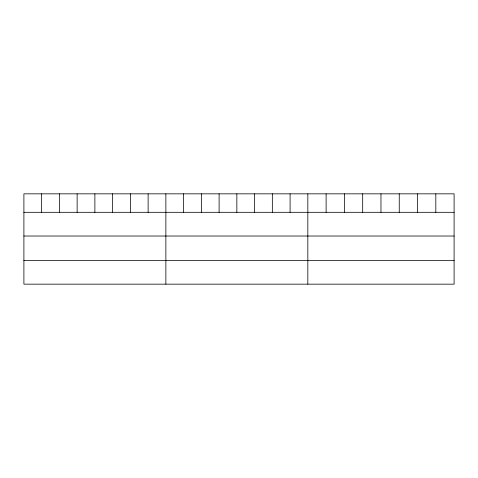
<?xml version="1.0" encoding="UTF-8"?>
<svg xmlns="http://www.w3.org/2000/svg" width="478" height="478" viewBox="0 0 478 478"><rect width="100%" height="100%" fill="white"/><g stroke="black" fill="none" stroke-linecap="round" stroke-linejoin="round"><path stroke-width="0.72" d="M454.1 212.31L454.1 284.165L23.9 284.165L23.9 193.835L454.1 193.835L454.1 212.31L23.9 212.31M23.9 236.024L454.1 236.024M23.9 260.45L454.1 260.45M435.817 193.835L435.817 212.31M417.533 193.835L417.533 212.31M399.25 193.835L399.25 212.31M380.966 193.835L380.966 212.31M362.683 193.835L362.683 212.31M344.399 193.835L344.399 212.31M326.115 193.835L326.115 212.31M307.832 193.835L307.832 284.165M290.086 193.835L290.086 212.31M272.341 193.835L272.341 212.31M254.595 193.835L254.595 212.31M236.849 193.835L236.849 212.31M219.103 193.835L219.103 212.31M201.358 193.835L201.358 212.31M183.612 193.835L183.612 212.31M165.866 193.835L165.866 284.165M148.12 193.835L148.12 212.31M130.375 193.835L130.375 212.31M112.629 193.835L112.629 212.31M94.883 193.835L94.883 212.31M77.137 193.835L77.137 212.31M59.392 193.835L59.392 212.31M41.646 193.835L41.646 212.31"/></g></svg>
